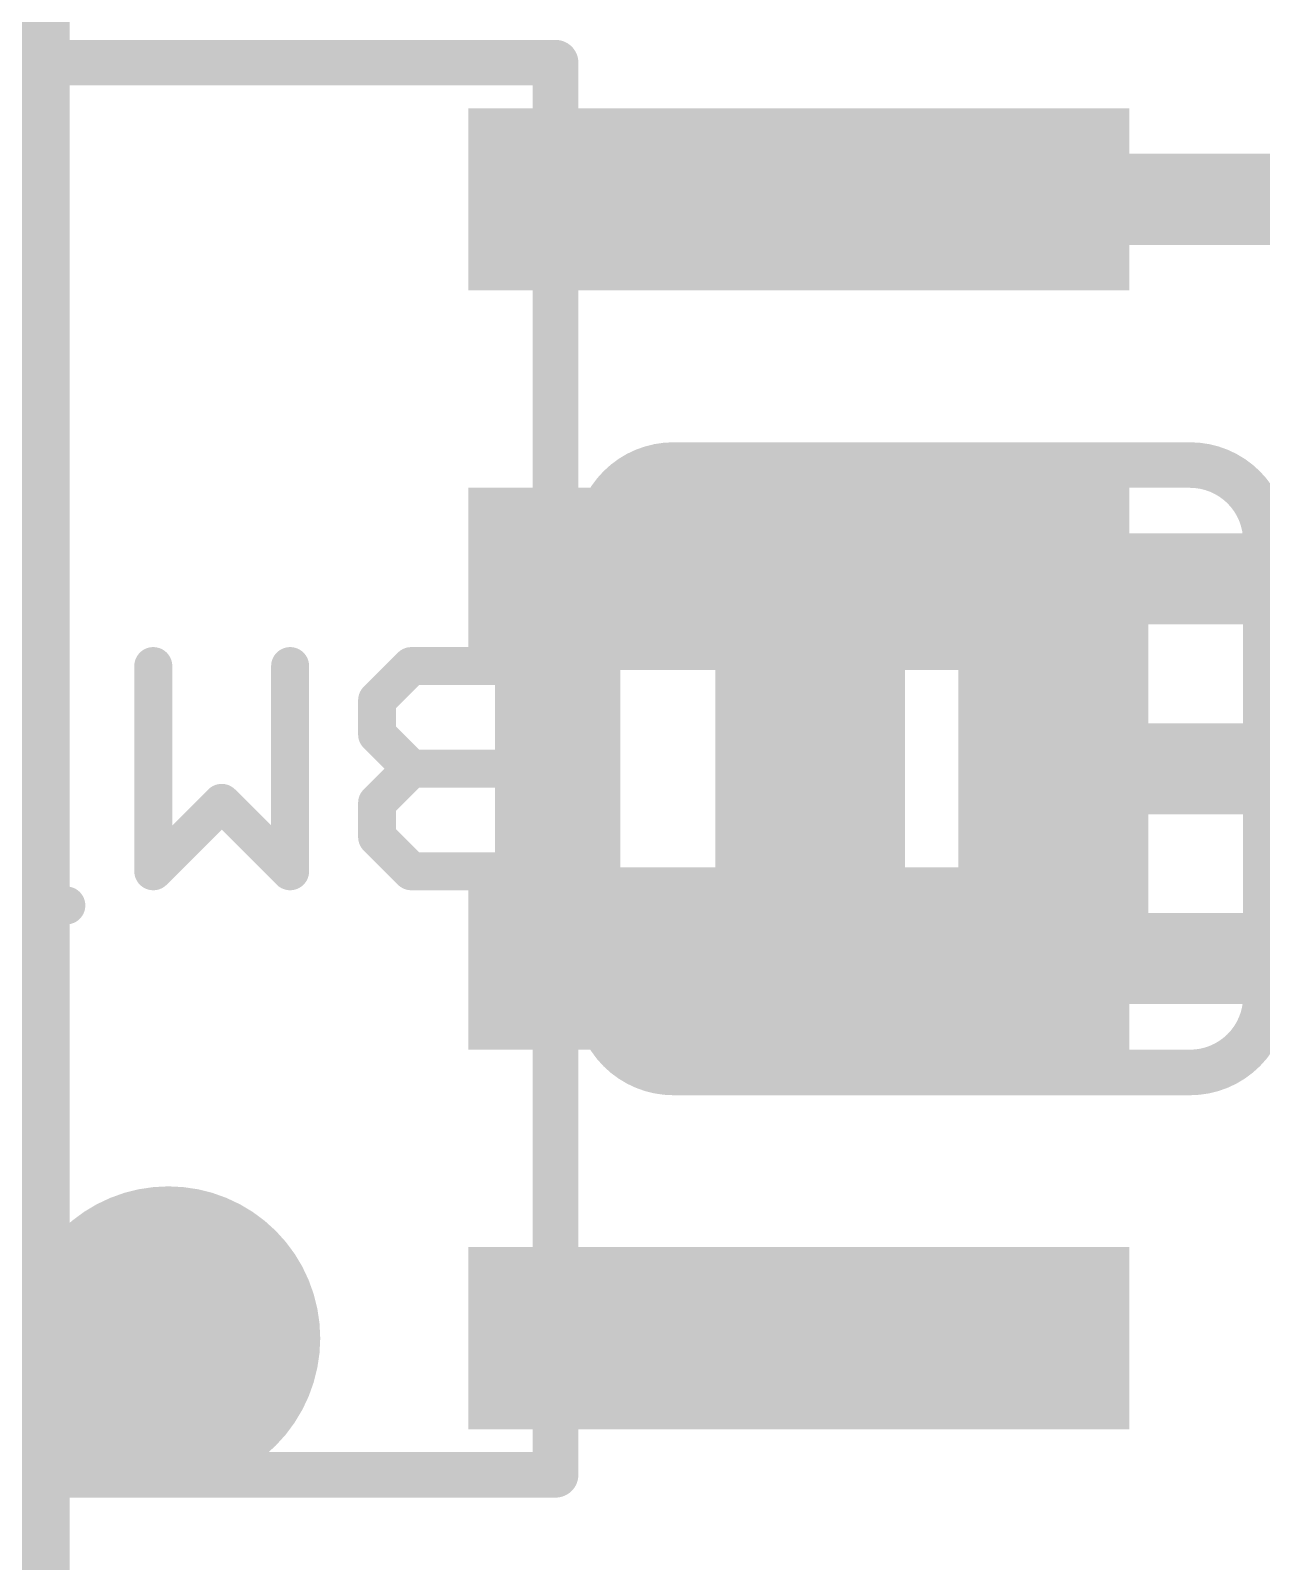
# Model space of a CAD drawing. Extents: x -37 to 70, y -15 to 15.
# Drawn here: x 12.75 to 16.86, y 4.97 to 10.09 of the extents above; entities that cross this region are included whole.
import ezdxf

# ---------------------------------------------------------------- set-up
doc = ezdxf.new("R2010")
doc.units = 0
for name, color, linetype in [('1', 12, 'CONTINUOUS'), ('16', 132, 'CONTINUOUS'), ('18', 110, 'CONTINUOUS'), ('21', 41, 'CONTINUOUS'), ('22', 40, 'CONTINUOUS'), ('51', 53, 'CONTINUOUS')]:
    doc.layers.add(name, color=color, linetype=linetype)

# ---------------------------------------------------------------- blocks, each defined once
blk = doc.blocks.new('RECT')
blk.add_solid([(-0.5, -0.5), (0.5, -0.5), (-0.5, 0.5), (0.5, 0.5)])
blk = doc.blocks.new('ROUNDV')
at = {"const_width": 0.5}
blk.add_lwpolyline([(0, -0.25, 1), (0, 0.25, 1), (0, -0.25)], format="xyb", dxfattribs=at)

msp = doc.modelspace()

# ---------------------------------------------------------------- linework, layer by layer
at = {"layer": '1', "const_width": 0.3048}
for points in [[(12.7254, 15.24), (12.7254, 0)], [(15.3162, 9.525), (17.018, 9.525)], [(15.3162, 8.255), (17.4625, 8.255)], [(15.3162, 6.985), (17.78, 6.985)]]:
    msp.add_lwpolyline(points, dxfattribs=at)
at = {"layer": '1', "const_width": 0.1524}
for points in [[(15.3162, 9.6012, 1), (15.3162, 9.4488)], [(15.3162, 8.3312, 1), (15.3162, 8.1788)], [(15.3162, 7.0612, 1), (15.3162, 6.9088)]]:
    msp.add_lwpolyline(points, format="xyb", dxfattribs=at)
at = {"layer": '16', "const_width": 0.3048}
for points in [[(12.7254, 15.24), (12.7254, 0)], [(16.1671, 7.62), (17.145, 7.62)]]:
    msp.add_lwpolyline(points, dxfattribs=at)
at = {"layer": '16', "const_width": 0.1524}
msp.add_lwpolyline([(16.1671, 7.6962, 1), (16.1671, 7.5438)], format="xyb", dxfattribs=at)
at = {"layer": '21', "const_width": 0.1524}
for points in [[(14.503, 9.982), (10.897, 9.982)], [(10.897, 5.258), (14.503, 5.258)]]:
    msp.add_lwpolyline(points, dxfattribs=at)
at = {"layer": '21', "const_width": 0.0762}
for points in [[(14.503, 9.9439, 1), (14.503, 10.0201)], [(14.503, 5.2199, 1), (14.503, 5.2961)]]:
    msp.add_lwpolyline(points, format="xyb", dxfattribs=at)
at = {"layer": '22'}
for points, const_width in [([(14.8971, 8.636, 0.4142), (14.6431, 8.382)], 0.1524), ([(14.8971, 8.6741, 1), (14.8971, 8.5979)], 0.0762), ([(14.8971, 8.5979, 1), (14.8971, 8.6741)], 0.0762), ([(16.8783, 8.382, 0.4142), (16.6243, 8.636)], 0.1524), ([(16.6243, 8.6741, 1), (16.6243, 8.5979)], 0.0762), ([(16.6243, 8.5979, 1), (16.6243, 8.6741)], 0.0762), ([(14.6812, 8.382, 1), (14.605, 8.382)], 0.0762), ([(16.9164, 8.382, 1), (16.8402, 8.382)], 0.0762), ([(14.605, 8.382, 1), (14.6812, 8.382)], 0.0762), ([(16.8402, 8.382, 1), (16.9164, 8.382)], 0.0762), ([(13.1894, 7.9635, 1), (13.1259, 7.9635)], 0.0635), ([(13.647, 7.9635, 1), (13.5835, 7.9635)], 0.0635), ([(14.0205, 7.9952, 1), (14.0205, 7.9317)], 0.0635), ([(14.043, 7.941, 1), (13.9981, 7.9859)], 0.0635), ([(14.3955, 7.9635, 1), (14.332, 7.9635)], 0.0635), ([(14.3637, 7.9317, 1), (14.3637, 7.9952)], 0.0635), ([(13.9379, 7.8491, 1), (13.8744, 7.8491)], 0.0635), ([(13.8837, 7.8715, 1), (13.9286, 7.8266)], 0.0635), ([(13.9286, 7.7571, 1), (13.8837, 7.7122)], 0.0635), ([(13.8744, 7.7347, 1), (13.9379, 7.7347)], 0.0635), ([(14.0205, 7.652, 1), (14.0205, 7.5885)], 0.0635), ([(14.043, 7.5978, 1), (13.9981, 7.6427)], 0.0635), ([(14.3637, 7.5885, 1), (14.3637, 7.652)], 0.0635), ([(13.9981, 7.5978, 1), (14.043, 7.6427)], 0.0635), ([(13.4089, 7.5283, 1), (13.364, 7.4834)], 0.0635), ([(13.4089, 7.4834, 1), (13.364, 7.5283)], 0.0635), ([(13.9379, 7.5059, 1), (13.8744, 7.5059)], 0.0635), ([(13.8837, 7.5283, 1), (13.9286, 7.4834)], 0.0635), ([(13.9286, 7.4139, 1), (13.8837, 7.369)], 0.0635), ([(13.8744, 7.3915, 1), (13.9379, 7.3915)], 0.0635), ([(13.1352, 7.2996, 1), (13.1801, 7.2546)], 0.0635), ([(13.5928, 7.2546, 1), (13.6377, 7.2996)], 0.0635), ([(14.0205, 7.3089, 1), (14.0205, 7.2454)], 0.0635), ([(13.9981, 7.2546, 1), (14.043, 7.2996)], 0.0635), ([(14.3637, 7.2454, 1), (14.3637, 7.3089)], 0.0635), ([(13.1259, 7.2771, 1), (13.1894, 7.2771)], 0.0635), ([(13.5835, 7.2771, 1), (13.647, 7.2771)], 0.0635), ([(14.332, 7.2771, 1), (14.3955, 7.2771)], 0.0635), ([(12.8669, 7.131, 1), (12.8669, 7.1945)], 0.0635), ([(14.6431, 6.858, 0.4142), (14.8971, 6.604)], 0.1524), ([(14.6812, 6.858, 1), (14.605, 6.858)], 0.0762), ([(16.6243, 6.604, 0.4142), (16.8783, 6.858)], 0.1524), ([(16.9164, 6.858, 1), (16.8402, 6.858)], 0.0762), ([(14.605, 6.858, 1), (14.6812, 6.858)], 0.0762), ([(16.8402, 6.858, 1), (16.9164, 6.858)], 0.0762), ([(14.8971, 6.6421, 1), (14.8971, 6.5659)], 0.0762), ([(14.8971, 6.5659, 1), (14.8971, 6.6421)], 0.0762), ([(16.6243, 6.6421, 1), (16.6243, 6.5659)], 0.0762), ([(16.6243, 6.5659, 1), (16.6243, 6.6421)], 0.0762)]:
    msp.add_lwpolyline(points, format="xyb", dxfattribs=dict(at, const_width=const_width))
for points, const_width in [([(16.6243, 8.636), (14.8971, 8.636)], 0.1524), ([(14.6431, 8.382), (14.6431, 6.858)], 0.1524), ([(16.8783, 8.382), (16.8783, 6.858)], 0.1524), ([(13.1577, 7.2771), (13.1577, 7.9635)], 0.127), ([(13.6153, 7.9635), (13.6153, 7.2771)], 0.127), ([(14.0205, 7.9635), (13.9061, 7.8491)], 0.127), ([(14.3637, 7.9635), (14.0205, 7.9635)], 0.127), ([(14.3637, 7.2771), (14.3637, 7.9635)], 0.127), ([(13.9061, 7.8491), (13.9061, 7.7347)], 0.127), ([(13.9061, 7.7347), (14.0205, 7.6203)], 0.127), ([(14.0205, 7.6203), (13.9061, 7.5059)], 0.127), ([(14.3637, 7.6203), (14.0205, 7.6203)], 0.127), ([(13.3865, 7.5059), (13.1577, 7.2771)], 0.127), ([(13.6153, 7.2771), (13.3865, 7.5059)], 0.127), ([(13.9061, 7.5059), (13.9061, 7.3915)], 0.127), ([(13.9061, 7.3915), (14.0205, 7.2771)], 0.127), ([(14.0205, 7.2771), (14.3637, 7.2771)], 0.127), ([(12.8669, 7.1627), (12.4093, 7.1627)], 0.127), ([(14.8971, 6.604), (16.6243, 6.604)], 0.1524)]:
    msp.add_lwpolyline(points, dxfattribs=dict(at, const_width=const_width))
at = {"layer": '51', "const_width": 0.1524}
msp.add_lwpolyline([(14.503, 5.258), (14.503, 9.982)], dxfattribs=at)
at = {"layer": '51', "const_width": 0.0762}
for points in [[(14.5411, 9.982, 1), (14.4649, 9.982)], [(14.4649, 5.258, 1), (14.5411, 5.258)]]:
    msp.add_lwpolyline(points, format="xyb", dxfattribs=at)

# ---------------------------------------------------------------- block references
at = {"layer": '1', "xscale": 0.6096, "yscale": 2.2098, "rotation": 270}
for p in [(15.3162, 9.525), (15.3162, 8.255), (15.3162, 6.985), (15.3162, 5.715)]:
    msp.add_blockref('RECT', p, dxfattribs=at)
at = {"layer": '16', "xscale": 0.635, "yscale": 1.27}
for p in [(15.3543, 7.62), (16.1671, 7.62)]:
    msp.add_blockref('RECT', p, dxfattribs=at)
at = {"layer": '18', "xscale": 1.016, "yscale": 1.016}
msp.add_blockref('ROUNDV', (13.208, 5.715), dxfattribs=at)
msp.add_blockref('ROUNDV', (13.208, 5.715), dxfattribs=at)
at = {"layer": '51', "xscale": 0.3556, "yscale": 1.016, "rotation": 270}
for p in [(15.0622, 9.525), (15.0622, 8.255), (15.0622, 6.985), (15.0622, 5.715)]:
    msp.add_blockref('RECT', p, dxfattribs=at)

doc.saveas('drawing.dxf')
